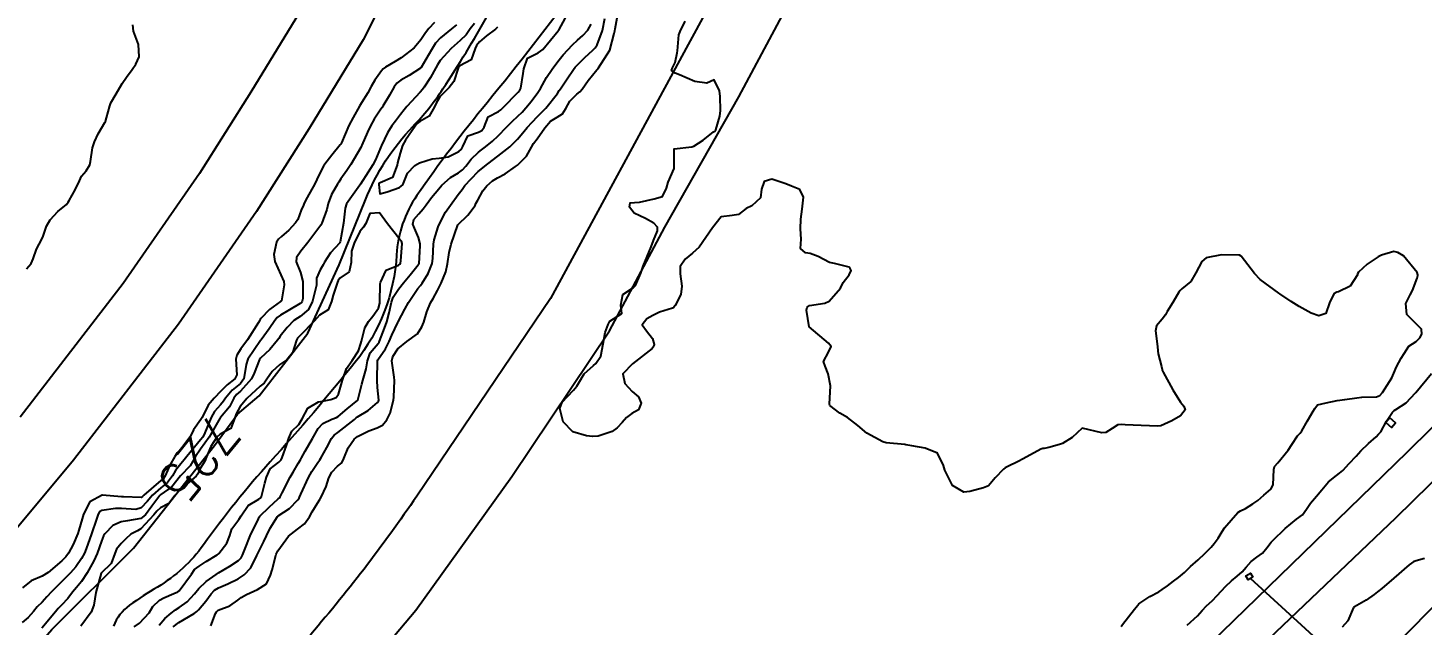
# Model space of a CAD drawing. Header units: metres. Extents: x 307586 to 320046, y 7427249 to 7434250.
# Drawn here: x 315197.4 to 315339.7, y 7432242.6 to 7432303.6 of the extents above; entities that cross this region are included whole.
import ezdxf
from ezdxf.enums import TextEntityAlignment as Align

# ---------------------------------------------------------------- set-up
doc = ezdxf.new("R2010")
doc.units = ezdxf.units.M
doc.header["$MEASUREMENT"] = 0
for name, color, linetype in [('Armario', 62, 'Continuous'), ('Cotas', 45, 'Continuous'), ('Curvas de Nivel 1m', 11, 'Continuous'), ('Curvas de Nivel 5m', 15, 'Continuous'), ('Hidrografia', 140, 'Continuous'), ('Linha Férrea', 20, 'Continuous'), ('Portico', 45, 'Continuous'), ('Vias Primárias', 230, 'Continuous')]:
    doc.layers.add(name, color=color, linetype=linetype)
doc.styles.add('Style-STANDARD', font='STANDARD.shx')

msp = doc.modelspace()

# ---------------------------------------------------------------- linework, layer by layer
at = {"layer": 'Armario'}
msp.add_lwpolyline([(315336.03, 7432263.3), (315336.6, 7432262.78), (315337.02, 7432263.24), (315336.45, 7432263.76)], close=True, dxfattribs=at)
at = {"layer": 'Curvas de Nivel 1m', "flags": 128}
for points, elevation in [([(315241.11, 7432303.88), (315240.6, 7432303.49), (315239.49, 7432302.55), (315238.99, 7432302.01), (315238.66, 7432301.52), (315238.22, 7432300.77), (315237.52, 7432299.53), (315237.5, 7432299.49), (315237.46, 7432299.45), (315236.29, 7432298.71), (315235.44, 7432298.23), (315235.05, 7432297.95), (315234.75, 7432297.57), (315234.29, 7432296.71), (315233.62, 7432295.58), (315233.54, 7432295.45), (315233.41, 7432295.28), (315232.71, 7432294.27), (315232.33, 7432293.59), (315232.03, 7432292.94), (315231.46, 7432291.6), (315231.43, 7432291.53), (315231.36, 7432291.37), (315230.33, 7432289.62), (315229.92, 7432289.03), (315229.32, 7432288.18), (315229.1, 7432287.84), (315228.97, 7432287.63), (315228.36, 7432286.58), (315228.03, 7432285.64), (315227.88, 7432285.05), (315227.37, 7432283.65), (315227.33, 7432283.58), (315227.26, 7432283.45), (315225.95, 7432281.67), (315225.23, 7432280.78), (315224.78, 7432280.13), (315224.76, 7432279.68), (315225.21, 7432278.6), (315225.44, 7432277.68), (315225.43, 7432275.94), (315225.38, 7432275.68), (315225.31, 7432275.54), (315225.17, 7432275.42), (315224.06, 7432274.79), (315223.15, 7432274.25), (315222.83, 7432274.02), (315222.57, 7432273.71), (315222, 7432272.84), (315221.17, 7432271.72), (315221.15, 7432271.69), (315221.12, 7432271.66), (315219.81, 7432269.74), (315219.64, 7432269.2), (315219.42, 7432267.74), (315219.07, 7432267.27), (315218.22, 7432266.6), (315217.53, 7432265.77), (315217.35, 7432265.47), (315217.04, 7432265.1), (315216.42, 7432264.4), (315216.08, 7432263.78), (315215.44, 7432262.22), (315215.21, 7432261.8), (315215, 7432261.52), (315213.6, 7432259.81), (315213.33, 7432259.46), (315212.97, 7432259.05), (315212.42, 7432258.37), (315212.13, 7432257.83), (315211.63, 7432257.15), (315210.94, 7432256.6), (315210.07, 7432255.85), (315209.55, 7432255.23), (315208.91, 7432254.57), (315208.39, 7432254.4), (315206.91, 7432254.5), (315206.31, 7432254.49), (315204.91, 7432254.29), (315204.66, 7432254.16), (315204.53, 7432253.92), (315204.38, 7432253.4), (315203.85, 7432251.93), (315203.3, 7432250.37), (315203.13, 7432249.94), (315202.85, 7432249.4), (315202.24, 7432248.55), (315201.72, 7432247.95), (315201.28, 7432247.5), (315200.82, 7432247.04), (315199.76, 7432245.98), (315199.31, 7432245.48), (315198.8, 7432244.95), (315198.31, 7432244.48), (315197.92, 7432244), (315197.4, 7432243.38), (315196.77, 7432242.88)], 727), ([(315238.89, 7432304.14), (315238.31, 7432303.52), (315237.97, 7432303.06), (315237.49, 7432302.37), (315236.79, 7432301.54), (315235.47, 7432300.51), (315234.88, 7432300.16), (315233.88, 7432299.58), (315233.64, 7432299.39), (315233.46, 7432299.2), (315232.78, 7432298.25), (315232.4, 7432297.59), (315232.06, 7432296.96), (315231.42, 7432295.92), (315231.23, 7432295.6), (315230.56, 7432294.44), (315230.12, 7432293.62), (315229.37, 7432291.84), (315229.3, 7432291.69), (315229.26, 7432291.63), (315228.4, 7432290.59), (315227.67, 7432289.65), (315227.54, 7432289.45), (315227.33, 7432289.08), (315226.87, 7432288.11), (315226.66, 7432287.66), (315225.89, 7432286.26), (315225.57, 7432285.68), (315225.49, 7432285.48), (315225.28, 7432284.95), (315224.92, 7432284.03), (315224.7, 7432283.69), (315224.01, 7432282.94), (315223.25, 7432282.28), (315222.94, 7432282.01), (315222.76, 7432281.7), (315222.49, 7432280.45), (315222.58, 7432279.71), (315223.2, 7432278.36), (315223.5, 7432277.7), (315223.54, 7432277.35), (315223.26, 7432275.7), (315223.22, 7432275.66), (315223.17, 7432275.63), (315222.03, 7432274.84), (315221.15, 7432273.89), (315221.07, 7432273.79), (315221.03, 7432273.72), (315220.9, 7432273.48), (315219.78, 7432271.74), (315219.11, 7432270.81), (315218.69, 7432270.17), (315218.61, 7432269.75), (315218.69, 7432268.14), (315218.49, 7432267.76), (315217.71, 7432267.12), (315217.06, 7432266.48), (315216.39, 7432265.78), (315215.78, 7432265.05), (315215.14, 7432263.8), (315215.02, 7432263.6), (315214.27, 7432262.55), (315213.93, 7432261.81), (315212.99, 7432260.57), (315212.61, 7432260.2), (315212.35, 7432259.83), (315211.86, 7432258.94), (315211.38, 7432257.84), (315211.21, 7432257.58), (315210.95, 7432257.35), (315209.2, 7432255.87), (315209.07, 7432255.73), (315208.93, 7432255.63), (315207.13, 7432255.68), (315206.93, 7432255.7), (315204.98, 7432255.86), (315204.93, 7432255.86), (315203.68, 7432255.17), (315203.04, 7432253.94), (315202.9, 7432253.44), (315202.55, 7432252.28), (315202.45, 7432251.94), (315201.99, 7432250.83), (315201.51, 7432249.95), (315201.24, 7432249.56), (315200.84, 7432249.17), (315199.42, 7432247.98), (315198.83, 7432247.61), (315197.71, 7432247.12), (315196.82, 7432246.4)], 728), ([(315197.2, 7432278.97), (315197.69, 7432279.52), (315197.9, 7432280), (315198.25, 7432280.98), (315198.78, 7432281.99), (315198.92, 7432282.32), (315199.26, 7432283.34), (315199.65, 7432283.98), (315200.43, 7432284.82), (315201.29, 7432285.56), (315201.47, 7432285.77), (315201.59, 7432285.96), (315202.19, 7432287.06), (315202.63, 7432287.95), (315202.83, 7432288.43), (315203.32, 7432288.99), (315203.68, 7432289.59), (315203.74, 7432289.94), (315203.96, 7432291.33), (315204.16, 7432291.93), (315204.53, 7432292.77), (315205.21, 7432293.92), (315205.28, 7432294.03), (315205.39, 7432294.41), (315205.71, 7432295.61), (315205.84, 7432295.91), (315206.37, 7432296.85), (315206.98, 7432297.9), (315207.44, 7432298.54), (315208, 7432299.33), (315208.39, 7432299.88), (315208.71, 7432300.63), (315208.66, 7432301.88), (315208.15, 7432303.23), (315208.09, 7432303.88)], 728), ([(315242.95, 7432304.03), (315242.52, 7432303.47), (315242.1, 7432302.88), (315241.49, 7432302.29), (315240.59, 7432301.49), (315239.47, 7432300.24), (315239.17, 7432299.81), (315239.01, 7432299.51), (315238.47, 7432298.5), (315237.84, 7432297.53), (315237.67, 7432297.29), (315237.43, 7432297), (315236.06, 7432295.55), (315235.77, 7432295.2), (315235.4, 7432294.72), (315234.9, 7432294.06), (315234.53, 7432293.57), (315234.08, 7432292.86), (315233.47, 7432291.58), (315233.44, 7432291.5), (315233.36, 7432291.32), (315232.84, 7432290.09), (315232.58, 7432289.59), (315232.1, 7432288.83), (315231.31, 7432287.63), (315231.24, 7432287.53), (315229.91, 7432285.62), (315229.75, 7432285.16), (315229.59, 7432283.63), (315229.24, 7432281.73), (315229.22, 7432281.65), (315229.21, 7432281.63), (315228.27, 7432280.6), (315227.64, 7432279.65), (315227.5, 7432279.37), (315227.21, 7432278.86), (315226.83, 7432278.02), (315226.84, 7432277.66), (315226.83, 7432277.3), (315226.43, 7432275.66), (315226, 7432274.83), (315225.15, 7432274.11), (315224.88, 7432273.95), (315224.51, 7432273.69), (315223.83, 7432273), (315223.13, 7432272.09), (315222.97, 7432271.86), (315222.86, 7432271.7), (315222.08, 7432270.74), (315221.1, 7432269.84), (315221.01, 7432269.72), (315220.48, 7432268.34), (315220.18, 7432267.73), (315219.06, 7432266.49), (315218.67, 7432266.14), (315218.39, 7432265.76), (315217.93, 7432264.87), (315217.02, 7432263.79), (315217.01, 7432263.75), (315215.87, 7432261.79), (315214.99, 7432260.56), (315214.48, 7432259.8), (315213.93, 7432258.85), (315212.95, 7432257.84), (315212.05, 7432256.72), (315210.93, 7432255.93), (315210.82, 7432255.84), (315210.03, 7432254.74), (315209.38, 7432253.86), (315208.9, 7432253.5), (315207.53, 7432253.25), (315206.9, 7432253.15), (315206.03, 7432252.76), (315205.2, 7432251.91), (315205.08, 7432251.71), (315204.88, 7432251.17), (315204.43, 7432249.92), (315204.08, 7432249.15), (315203.41, 7432247.93), (315202.82, 7432247.04), (315202.32, 7432246.44), (315201.9, 7432245.95), (315201.43, 7432245.33), (315200.79, 7432244.65), (315200.46, 7432244.29), (315200.19, 7432243.97), (315198.77, 7432242.28)], 726), ([(315210.77, 7432242.59), (315211.35, 7432243.26), (315211.98, 7432243.83), (315212.44, 7432244.17), (315212.79, 7432244.39), (315213.62, 7432244.99), (315214.38, 7432245.8), (315214.82, 7432246.33), (315215.56, 7432247.04), (315216.58, 7432247.77), (315216.73, 7432247.88), (315216.84, 7432247.94), (315217.97, 7432248.63), (315218.85, 7432249.2), (315219.14, 7432249.47), (315219.29, 7432249.74), (315219.54, 7432250.41), (315220.05, 7432251.73), (315220.9, 7432253.45), (315220.99, 7432253.63), (315221.06, 7432253.72), (315221.99, 7432254.64), (315222.93, 7432255.5), (315223.04, 7432255.59), (315223.12, 7432255.7), (315223.33, 7432256.09), (315224.15, 7432257.69), (315224.45, 7432258.2), (315224.97, 7432259.09), (315225.19, 7432259.47), (315225.31, 7432259.68), (315225.69, 7432260.37), (315226.41, 7432261.66), (315227.01, 7432262.69), (315227.49, 7432263.18), (315228.41, 7432263.64), (315228.86, 7432263.8), (315229.03, 7432263.9), (315229.97, 7432264.69), (315231.05, 7432265.58), (315231.47, 7432267.2), (315231.57, 7432267.59), (315231.91, 7432268.77), (315232.05, 7432269.59), (315232.31, 7432270.39), (315233.12, 7432271.36), (315233.22, 7432271.48), (315233.26, 7432271.58), (315233.79, 7432272.92), (315234.02, 7432273.57), (315234.26, 7432274.47), (315234.5, 7432275.57), (315234.66, 7432276.09), (315235.19, 7432276.89), (315235.72, 7432277.55), (315236.38, 7432278.37), (315237.22, 7432279.39), (315237.28, 7432279.47), (315237.3, 7432279.53), (315237.43, 7432281.34), (315237.42, 7432281.53), (315237.25, 7432282.19), (315236.85, 7432283.13), (315236.68, 7432283.54), (315236.78, 7432284.03), (315237.28, 7432284.58), (315237.73, 7432285.09), (315238.03, 7432285.52), (315238.57, 7432286.25), (315239.31, 7432287.15), (315239.62, 7432287.51), (315240.52, 7432288.3), (315241.33, 7432288.78), (315241.73, 7432289.08), (315242.07, 7432289.47), (315242.64, 7432290.18), (315243.36, 7432290.88), (315243.68, 7432291.14), (315244.08, 7432291.45), (315244.79, 7432292.02), (315245.37, 7432292.55), (315246.24, 7432293.43), (315246.8, 7432294.01), (315247.4, 7432294.57), (315247.83, 7432294.98), (315248.22, 7432295.4), (315248.75, 7432296.06), (315249.43, 7432296.98), (315249.7, 7432297.39), (315250.32, 7432298.5), (315250.88, 7432299.37), (315251.47, 7432300.16), (315252.01, 7432300.82), (315252.48, 7432301.35), (315252.97, 7432301.86), (315253.49, 7432302.31), (315254.04, 7432302.8), (315254.54, 7432303.33), (315254.87, 7432303.97)], 726), ([(315212.19, 7432242.41), (315212.77, 7432242.86), (315214.35, 7432243.8), (315214.6, 7432243.98), (315214.79, 7432244.17), (315215.53, 7432245.05), (315216.07, 7432245.78), (315216.42, 7432246.17), (315216.82, 7432246.41), (315217.78, 7432246.8), (315218.83, 7432247.33), (315219.45, 7432247.74), (315220.12, 7432248.45), (315220.75, 7432249.72), (315220.87, 7432249.97), (315221.46, 7432251.14), (315221.71, 7432251.71), (315222.1, 7432252.5), (315222.85, 7432253.7), (315222.88, 7432253.73), (315222.9, 7432253.75), (315224.08, 7432254.52), (315224.93, 7432255.4), (315225.05, 7432255.55), (315225.11, 7432255.67), (315225.24, 7432255.97), (315226.02, 7432257.66), (315226.35, 7432258.27), (315226.98, 7432259.21), (315227.16, 7432259.47), (315227.28, 7432259.65), (315227.89, 7432260.74), (315228.36, 7432261.64), (315228.65, 7432261.99), (315229.01, 7432262.27), (315230.71, 7432263.6), (315230.88, 7432263.75), (315231.03, 7432263.85), (315232.12, 7432264.5), (315233.05, 7432265.34), (315233.16, 7432265.48), (315233.18, 7432265.58), (315233.07, 7432266.86), (315233.01, 7432267.58), (315233.01, 7432267.65), (315233.06, 7432269.58), (315233.07, 7432269.62), (315233.1, 7432269.67), (315233.89, 7432270.8), (315234.26, 7432271.57), (315234.51, 7432272.19), (315235.14, 7432273.49), (315235.18, 7432273.56), (315235.86, 7432274.85), (315236.22, 7432275.54), (315237.19, 7432276.96), (315237.44, 7432277.28), (315237.63, 7432277.53), (315238.24, 7432278.49), (315238.64, 7432279.52), (315238.72, 7432280.02), (315238.79, 7432281.51), (315238.83, 7432281.93), (315239.26, 7432283.28), (315239.36, 7432283.51), (315240.02, 7432284.76), (315240.5, 7432285.49), (315241.3, 7432286.56), (315241.69, 7432287.09), (315241.97, 7432287.47), (315242.61, 7432288.18), (315243.33, 7432288.91), (315243.63, 7432289.17), (315244.01, 7432289.45), (315244.77, 7432290.03), (315245.35, 7432290.47), (315246.57, 7432291.42), (315247.37, 7432292.2), (315247.91, 7432292.87), (315248.33, 7432293.4), (315248.84, 7432293.94), (315249.4, 7432294.54), (315249.83, 7432294.96), (315250.25, 7432295.38), (315251.43, 7432296.89), (315251.62, 7432297.17), (315251.74, 7432297.36), (315252.42, 7432298.38), (315253.08, 7432299.34), (315253.24, 7432299.56), (315253.47, 7432299.8), (315254.24, 7432300.56), (315255.05, 7432301.32), (315255.27, 7432301.54), (315255.49, 7432301.85), (315256.05, 7432303.31), (315256.28, 7432304.55)], 727), ([(315216.04, 7432242.51), (315216.53, 7432243.77), (315216.61, 7432243.95), (315216.79, 7432244.11), (315217.99, 7432244.57), (315218.8, 7432245.13), (315219.14, 7432245.41), (315219.69, 7432245.74), (315220.82, 7432246.23), (315221.71, 7432246.83), (315222.15, 7432247.71), (315222.3, 7432248.24), (315222.67, 7432249.7), (315222.72, 7432249.85), (315222.87, 7432250.19), (315223.98, 7432251.68), (315224.89, 7432252.4), (315225.62, 7432252.94), (315226.11, 7432253.66), (315226.4, 7432254.17), (315226.92, 7432255.05), (315227.16, 7432255.42), (315227.31, 7432255.65), (315227.83, 7432256.76), (315228.1, 7432257.64), (315228.38, 7432258.22), (315228.97, 7432258.83), (315229.42, 7432259.18), (315229.63, 7432259.62), (315230.08, 7432260.7), (315230.67, 7432261.6), (315231.01, 7432261.87), (315232.18, 7432262.42), (315233.01, 7432262.75), (315233.57, 7432263.03), (315234.02, 7432263.57), (315234.36, 7432264.24), (315234.71, 7432265.56), (315234.73, 7432265.89), (315234.78, 7432267.56), (315234.75, 7432267.9), (315234.53, 7432269.57), (315234.64, 7432270.03), (315235.12, 7432270.81), (315236.05, 7432271.55), (315237.13, 7432272.34), (315237.59, 7432273.07), (315237.78, 7432273.52), (315238.1, 7432274.58), (315238.47, 7432275.52), (315238.73, 7432275.96), (315239.19, 7432276.77), (315239.55, 7432277.5), (315240.04, 7432278.67), (315240.22, 7432279.5), (315240.39, 7432280.65), (315240.59, 7432281.49), (315241.26, 7432283.48), (315242.29, 7432284.46), (315243.02, 7432285.46), (315243.11, 7432285.64), (315243.3, 7432286), (315243.83, 7432286.94), (315244.21, 7432287.45), (315244.81, 7432287.96), (315245.33, 7432288.27), (315246.08, 7432288.68), (315247.14, 7432289.41), (315247.34, 7432289.57), (315248.27, 7432290.48), (315248.79, 7432291.4), (315249, 7432291.76), (315249.37, 7432292.26), (315250.14, 7432293.38), (315250.72, 7432294.04), (315251.4, 7432294.47), (315251.95, 7432294.81), (315252.29, 7432295.35), (315252.69, 7432296.08), (315253.43, 7432296.8), (315253.73, 7432297.04), (315253.96, 7432297.33), (315254.56, 7432298.22), (315255.46, 7432299.28), (315255.48, 7432299.3), (315255.5, 7432299.32), (315255.63, 7432299.49), (315256.79, 7432301.3), (315257.22, 7432303.01), (315257.28, 7432303.29), (315257.32, 7432303.48), (315257.52, 7432304.59)], 728), ([(315309.01, 7432242.45), (315309.13, 7432242.66), (315310.37, 7432244.21), (315310.7, 7432244.64), (315310.81, 7432244.76), (315311.94, 7432245.51), (315312.83, 7432246.01), (315313.2, 7432246.24), (315313.73, 7432246.61), (315314.35, 7432247.09), (315314.85, 7432247.46), (315315.47, 7432247.98), (315316.09, 7432248.58), (315316.87, 7432249.27), (315317.54, 7432249.9), (315318.19, 7432250.56), (315318.51, 7432250.93), (315318.9, 7432251.46), (315319.3, 7432252.15), (315319.56, 7432252.54), (315320.93, 7432254.11), (315321.17, 7432254.28), (315321.69, 7432254.51), (315322.45, 7432254.99), (315322.94, 7432255.33), (315323.58, 7432255.86), (315324.3, 7432256.49), (315324.52, 7432256.93), (315324.58, 7432258.48), (315324.67, 7432258.8), (315324.99, 7432259.18), (315326.04, 7432260.46), (315326.43, 7432261.04), (315327.02, 7432261.91), (315327.27, 7432262.21), (315327.45, 7432262.45), (315328.03, 7432263.45), (315328.59, 7432264.43), (315328.76, 7432264.73), (315329.06, 7432265.1), (315329.95, 7432265.3), (315331.06, 7432265.53), (315331.83, 7432265.63), (315333.07, 7432265.79), (315333.58, 7432265.87), (315335.08, 7432265.92), (315335.4, 7432266.04), (315335.69, 7432266.35), (315336.63, 7432267.86), (315336.86, 7432268.33), (315337.11, 7432268.96), (315337.6, 7432269.84), (315337.9, 7432270.32), (315338.37, 7432271.08), (315339.14, 7432271.56), (315339.51, 7432271.94), (315339.7, 7432272.3), (315339.68, 7432272.83), (315339.16, 7432273.32), (315338.18, 7432274.32), (315338.07, 7432275.44), (315338.5, 7432276.32), (315338.74, 7432276.78), (315339.22, 7432278.04), (315339.29, 7432278.31), (315339.3, 7432278.38), (315339.23, 7432278.59), (315337.83, 7432280.32), (315337.25, 7432280.65), (315336.84, 7432280.74), (315335.57, 7432280.36), (315335.24, 7432280.19), (315334.13, 7432279.47), (315333.23, 7432278.64), (315333.14, 7432278.46), (315333.12, 7432278.38), (315332.38, 7432277.22), (315331.2, 7432276.63), (315331.02, 7432276.58), (315330.73, 7432276.41), (315330.29, 7432275.52), (315329.89, 7432274.42), (315329.17, 7432274.19), (315328.41, 7432274.44), (315327.18, 7432275.13), (315326.36, 7432275.64), (315325.19, 7432276.42), (315325.1, 7432276.48), (315323.21, 7432277.9), (315322.6, 7432278.51), (315321.24, 7432280.26), (315321.08, 7432280.36), (315319.24, 7432280.4), (315317.69, 7432280.11), (315317.23, 7432279.74), (315316.61, 7432278.58), (315316.1, 7432277.7), (315315.2, 7432276.92), (315315.02, 7432276.78), (315314.89, 7432276.6), (315314.26, 7432275.53), (315313.71, 7432274.61), (315313.51, 7432274.27), (315313.17, 7432273.83), (315312.62, 7432273.16), (315312.49, 7432272.63), (315312.71, 7432271.05), (315312.76, 7432270.62), (315312.79, 7432270.3), (315313.11, 7432268.99), (315313.17, 7432268.69), (315313.2, 7432268.62), (315313.28, 7432268.44), (315314.28, 7432266.61), (315315.06, 7432265.37), (315315.4, 7432264.94), (315315.54, 7432264.59), (315315.05, 7432263.96), (315314.18, 7432263.47), (315313.04, 7432262.94), (315312.76, 7432262.9), (315311.04, 7432262.97), (315309.42, 7432263.05), (315309.04, 7432263.09), (315308.65, 7432263.06), (315308.09, 7432262.68), (315307.44, 7432262.27), (315307.03, 7432262.23), (315305.03, 7432262.72), (315304.01, 7432261.74), (315303.01, 7432261.15), (315302.71, 7432261.04), (315301.61, 7432260.75), (315301.13, 7432260.63), (315301, 7432260.62), (315300.78, 7432260.55), (315298.99, 7432259.59), (315298.48, 7432259.31), (315297.44, 7432258.81), (315297.14, 7432258.65), (315296.98, 7432258.53), (315296.14, 7432257.64), (315295.44, 7432256.83), (315294.95, 7432256.6), (315293.56, 7432256.24), (315292.95, 7432256.17), (315291.77, 7432256.87), (315290.98, 7432258.41), (315290.86, 7432258.88), (315290.24, 7432260.14), (315289, 7432260.67), (315287.61, 7432260.92), (315287, 7432261.02), (315286.91, 7432261.03), (315285.01, 7432261.22), (315284.65, 7432261.32), (315283.02, 7432262.21), (315282.1, 7432262.99), (315281.04, 7432263.81), (315280.27, 7432264.23), (315279.25, 7432265.03), (315279.2, 7432265.17), (315279.31, 7432267.03), (315279.09, 7432268.27), (315278.79, 7432269.03), (315278.61, 7432269.53), (315279.12, 7432270.46), (315279.37, 7432271.03), (315279.13, 7432271.37), (315277.15, 7432273.05), (315276.86, 7432274.75), (315276.93, 7432275.05), (315277.17, 7432275.22), (315278.73, 7432275.48), (315279.18, 7432275.68), (315280.34, 7432277.01), (315280.62, 7432277.59), (315281.21, 7432278.37), (315281.43, 7432278.79), (315281.34, 7432279), (315281.22, 7432279.14), (315279.72, 7432279.52), (315279.23, 7432279.64), (315278.05, 7432280.22), (315277.24, 7432280.53), (315276.78, 7432280.6), (315276.27, 7432281.06), (315276.32, 7432282), (315276.25, 7432283.07), (315276.28, 7432284.06), (315276.43, 7432285.06), (315276.55, 7432286.31), (315276.19, 7432287.07), (315275.32, 7432287.43), (315274.75, 7432287.66), (315273.33, 7432288.14), (315272.54, 7432287.89), (315272.26, 7432287.11), (315272.18, 7432286.24), (315271.3, 7432285.42), (315270.72, 7432285.13), (315269.91, 7432284.51), (315269.28, 7432284.43), (315268.16, 7432284.28), (315267.26, 7432283.17), (315265.92, 7432281.19), (315265.24, 7432280.58), (315264.47, 7432279.97), (315263.97, 7432279.21), (315263.95, 7432278.48), (315264.15, 7432277.21), (315264.03, 7432276.36), (315263.45, 7432275.22), (315263.33, 7432275.06), (315263.17, 7432274.95), (315261.85, 7432274.54), (315261.16, 7432274.21), (315260.55, 7432273.86), (315260.09, 7432273.26), (315260.53, 7432272.64), (315261.13, 7432271.86), (315261.32, 7432271.24), (315261.29, 7432271.07), (315261.12, 7432270.83), (315259.1, 7432269.27), (315258.1, 7432268.27), (315258.32, 7432267.28), (315259.06, 7432266.45), (315259.71, 7432265.91), (315260, 7432265.26), (315259.71, 7432264.59), (315259.04, 7432264.19), (315258.49, 7432263.81), (315258.05, 7432263.28), (315257.55, 7432262.75), (315257.01, 7432262.38), (315255.59, 7432261.89), (315255.01, 7432261.86), (315254.39, 7432261.94), (315253.01, 7432262.34), (315252.01, 7432263.35), (315251.68, 7432264.72), (315251.91, 7432265.35), (315252.45, 7432265.95), (315253.07, 7432266.6), (315253.4, 7432267), (315253.61, 7432267.33), (315254.16, 7432268.26), (315255.1, 7432269.09), (315255.37, 7432269.32), (315255.86, 7432270.06), (315256.12, 7432271.31), (315256.3, 7432272.47), (315256.61, 7432273.3), (315256.8, 7432273.64), (315257.15, 7432273.86), (315258.01, 7432274.43), (315257.92, 7432275.28), (315258.12, 7432276.35), (315259.19, 7432277.07), (315259.42, 7432277.27), (315259.95, 7432278.52), (315260.2, 7432279.26), (315260.82, 7432280.83), (315260.99, 7432281.24), (315261.25, 7432281.88), (315261.66, 7432282.84), (315261.66, 7432283.24), (315261.27, 7432283.64), (315260.42, 7432284.11), (315259.28, 7432284.67), (315258.78, 7432285.28), (315258.85, 7432285.73), (315259.3, 7432285.74), (315259.83, 7432285.79), (315261.3, 7432286.11), (315262.16, 7432286.37), (315262.57, 7432287.23), (315262.73, 7432287.82), (315263.34, 7432289.22), (315263.36, 7432291.22), (315265.15, 7432291.42), (315265.37, 7432291.5), (315266.32, 7432292.13), (315267.38, 7432292.95), (315267.5, 7432293.05), (315267.62, 7432293.17), (315268.01, 7432294.55), (315268.09, 7432295.16), (315268.04, 7432296.56), (315267.97, 7432297.16), (315267.45, 7432298.26), (315266.69, 7432297.94), (315265.45, 7432298.1), (315263.91, 7432298.77), (315263.46, 7432298.94), (315263.09, 7432299.22), (315263.2, 7432299.49), (315263.47, 7432300.05), (315263.67, 7432301.03), (315263.69, 7432301.22), (315263.83, 7432302.88), (315263.96, 7432303.22), (315264.47, 7432304.26)], 729)]:
    msp.add_lwpolyline(points, dxfattribs=dict(at, elevation=elevation))
at = {"layer": 'Curvas de Nivel 5m', "flags": 128}
for points, elevation in [([(315245.31, 7432303.64), (315245.11, 7432303.44), (315244.19, 7432302.76), (315243.49, 7432302.15), (315243.18, 7432301.77), (315243.04, 7432301.46), (315242.63, 7432300.31), (315241.47, 7432299.7), (315241.28, 7432299.48), (315240.84, 7432298.09), (315240.37, 7432297.5), (315239.42, 7432296.55), (315239.05, 7432295.88), (315238.89, 7432295.52), (315238.35, 7432294.57), (315237.39, 7432294.03), (315237.11, 7432293.81), (315236.91, 7432293.54), (315235.93, 7432292.12), (315235.62, 7432291.56), (315235.36, 7432290.8), (315235.1, 7432289.81), (315235.06, 7432289.56), (315234.6, 7432288.29), (315233.32, 7432287.76), (315233.21, 7432287.68), (315233.18, 7432287.58), (315233.3, 7432286.62), (315234.04, 7432286.84), (315235.31, 7432287.28), (315235.66, 7432287.55), (315236.14, 7432288.73), (315236.86, 7432289.54), (315237.35, 7432289.8), (315238.64, 7432290.22), (315239.35, 7432290.27), (315240.26, 7432290.41), (315241.36, 7432290.96), (315241.63, 7432291.21), (315241.77, 7432291.48), (315242.3, 7432292.54), (315243.38, 7432292.94), (315243.73, 7432293.11), (315243.95, 7432293.45), (315244.36, 7432294.49), (315245.41, 7432295.05), (315245.64, 7432295.2), (315245.87, 7432295.43), (315247.43, 7432297.03), (315247.61, 7432297.23), (315247.68, 7432297.41), (315247.94, 7432298.93), (315248.01, 7432299.4), (315248.38, 7432300.5), (315249.48, 7432301.02), (315249.95, 7432301.38), (315251.5, 7432303.27), (315251.55, 7432303.31), (315251.58, 7432303.36), (315252.27, 7432304.61)], 725), ([(315208.22, 7432242.42), (315208.77, 7432242.81), (315209.73, 7432243.86), (315210.13, 7432244.51), (315210.8, 7432245.16), (315211.24, 7432245.4), (315212.25, 7432245.83), (315212.66, 7432245.98), (315212.82, 7432246.11), (315214.07, 7432247.8), (315214.38, 7432248.26), (315214.85, 7432248.63), (315215.56, 7432249.08), (315216.67, 7432249.77), (315216.79, 7432249.84), (315216.86, 7432249.92), (315217.67, 7432250.96), (315217.97, 7432251.76), (315218.2, 7432252.44), (315218.9, 7432253.37), (315219.13, 7432253.75), (315219.85, 7432254.8), (315220.93, 7432255.45), (315221.09, 7432255.55), (315221.2, 7432255.72), (315221.56, 7432257.1), (315221.72, 7432257.71), (315222.11, 7432258.57), (315222.98, 7432259.22), (315223.22, 7432259.46), (315223.34, 7432259.7), (315223.75, 7432260.94), (315224.01, 7432261.69), (315224.31, 7432262.39), (315225.02, 7432263.08), (315225.37, 7432263.67), (315225.95, 7432264.76), (315227.05, 7432265.38), (315227.27, 7432265.43), (315228.29, 7432265.64), (315228.85, 7432265.83), (315229.06, 7432266.19), (315229.47, 7432267.62), (315229.89, 7432268.81), (315230.48, 7432269.61), (315231.11, 7432270.61), (315231.37, 7432271.35), (315231.43, 7432271.6), (315231.78, 7432272.95), (315232.14, 7432273.59), (315232.59, 7432274.14), (315233.16, 7432274.97), (315233.29, 7432275.46), (315233.29, 7432275.58), (315233.34, 7432277.43), (315233.35, 7432277.58), (315233.94, 7432278.84), (315235.22, 7432279.36), (315235.34, 7432279.44), (315235.4, 7432279.56), (315235.45, 7432279.79), (315235.58, 7432281.55), (315235.5, 7432281.81), (315235.25, 7432282.11), (315234.09, 7432283.57), (315233.28, 7432284.71), (315232.26, 7432284.61), (315231.87, 7432283.59), (315231.62, 7432283.23), (315231.25, 7432282.79), (315230.66, 7432281.61), (315230.41, 7432280.79), (315230.38, 7432279.61), (315230.15, 7432278.67), (315229.2, 7432278.01), (315229.03, 7432277.8), (315228.96, 7432277.63), (315228.52, 7432276.29), (315228.35, 7432275.64), (315228.01, 7432274.79), (315227.15, 7432274.25), (315226.86, 7432273.94), (315226.63, 7432273.66), (315225.13, 7432272.15), (315224.9, 7432271.91), (315224.79, 7432271.68), (315224.39, 7432270.41), (315223.8, 7432269.69), (315223.38, 7432269.42), (315223.1, 7432269.22), (315222.31, 7432268.48), (315221.75, 7432267.71), (315221.48, 7432267.31), (315221.07, 7432267), (315219.73, 7432265.74), (315219.42, 7432265.37), (315219.04, 7432264.91), (315218.62, 7432264.16), (315218.5, 7432263.76), (315218.08, 7432262.69), (315217.01, 7432262.1), (315216.66, 7432261.78), (315216.03, 7432260.82), (315215.59, 7432259.78), (315215.42, 7432259.34), (315214.96, 7432258.58), (315214.71, 7432258.04), (315214.53, 7432257.8), (315212.94, 7432256.43), (315212.62, 7432256.14), (315212.35, 7432255.83), (315211.74, 7432255.01), (315210.91, 7432254.59), (315210.52, 7432254.23), (315210.23, 7432253.85), (315208.89, 7432252.43), (315208.55, 7432252.21), (315207.88, 7432251.88), (315207.36, 7432251.4), (315206.87, 7432250.94), (315206.42, 7432250.34), (315206.25, 7432249.9), (315205.85, 7432248.9), (315204.83, 7432247.91), (315204.3, 7432245.92), (315204.1, 7432244.62), (315203.81, 7432243.92), (315202.77, 7432242.49)], 725), ([(315315.73, 7432242.59), (315316.8, 7432243.54), (315317.27, 7432244.1), (315317.72, 7432244.56), (315318.3, 7432245.07), (315318.82, 7432245.63), (315319.65, 7432246.54), (315320.26, 7432247.11), (315320.85, 7432247.61), (315321.34, 7432248.03), (315321.75, 7432248.51), (315322.27, 7432249.1), (315322.87, 7432249.53), (315323.44, 7432249.93), (315323.89, 7432250.49), (315324.31, 7432251.07), (315324.9, 7432251.63), (315325.33, 7432252.05), (315325.75, 7432252.47), (315326.92, 7432253.4), (315327.5, 7432253.87), (315327.93, 7432254.44), (315328.34, 7432255.04), (315328.95, 7432255.76), (315329.48, 7432256.42), (315330.16, 7432257.22), (315330.98, 7432257.89), (315331.28, 7432258.1), (315331.62, 7432258.39), (315332.28, 7432259.1), (315333, 7432259.86), (315333.25, 7432260.13), (315333.46, 7432260.38), (315334.24, 7432261.14), (315335.03, 7432261.83), (315335.29, 7432262.09), (315335.5, 7432262.35), (315336.11, 7432263.41), (315336.72, 7432264.34), (315336.89, 7432264.5), (315337.06, 7432264.61), (315338.1, 7432265.29), (315339.05, 7432266.31), (315339.06, 7432266.33), (315339.08, 7432266.35), (315340.7, 7432268.29)], 730), ([(315339.98, 7432249.4), (315338.87, 7432249.08), (315338.41, 7432248.77), (315337.91, 7432248.32), (315337.35, 7432247.83), (315336.85, 7432247.38), (315335.62, 7432246.35), (315335.19, 7432246.01), (315334.83, 7432245.73), (315334.03, 7432245.16), (315332.81, 7432244.48), (315332.76, 7432244.44), (315332.73, 7432244.38), (315332.15, 7432243.04), (315331.56, 7432242.39)], 730)]:
    msp.add_lwpolyline(points, dxfattribs=dict(at, elevation=elevation))
at = {"layer": 'Hidrografia'}
for points in [[(315305.08, 7432405.93, -0.124504), (315300.6, 7432399.23, -0.051067), (315297.77, 7432397.15, 0.28603), (315295.07, 7432392, -0.185392), (315291.1, 7432378.85, 0.079602), (315288.14, 7432373.45, -0.032903), (315284.36, 7432364.69, 0.102099), (315282.53, 7432358.08, -0.11761), (315280.08, 7432350.17, -0.002096), (315273.97, 7432339.94, 0.022602), (315269.19, 7432331.15, -0.049857), (315260.87, 7432317.65, 0.004434), (315253.58, 7432307.92, -0.013623), (315244.25, 7432295.94, 0.02071), (315237.08, 7432286.45, 0.138054), (315235.01, 7432280.42, -0.156369), (315230.78, 7432269.44, -0.01431), (315222.1, 7432259.26, 0.02856), (315215.3, 7432250.81, -0.103902), (315210.58, 7432246.48, 0.021122), (315207.74, 7432244.62, 0.149494), (315206.1, 7432242.48, -0.032623)], [(315194.76, 7432236.34), (315199.8, 7432242.15), (315208.16, 7432250.47), (315216.43, 7432260.95), (315218.77, 7432264.15), (315220.98, 7432266.01), (315225.95, 7432272.42), (315229.14, 7432279.38), (315231.82, 7432286.01, -0.095471), (315236.67, 7432293.51, 0.045313), (315239.74, 7432297.35, 0.018637), (315244.32, 7432304.89, -0.060665), (315248.83, 7432311.07, -0.004276), (315253.18, 7432315.64, 0.021941), (315258.03, 7432321.13, 0.088797), (315263.05, 7432330.23, -0.068943), (315265.84, 7432335.81, 0.046509), (315271.08, 7432345.21, -0.000478), (315273.27, 7432350.15, 0.020826), (315278.62, 7432363.69, 0.000891), (315283.23, 7432377.03, -0.028908), (315288.15, 7432389.05, -0.006599), (315294.31, 7432401.49, -0.039946)], [(315088.97, 7432078.63), (315100.3, 7432085.73), (315134.63, 7432103.42), (315173.28, 7432122.65), (315212.85, 7432140.94), (315238.32, 7432156.06), (315269.34, 7432179.33), (315288.3, 7432195.77), (315300.15, 7432206.29), (315315.08, 7432219.12), (315336.09, 7432239.66), (315349.74, 7432253.38), (315361.47, 7432267.04), (315367.04, 7432273.06, -0.060941), (315375.05, 7432280.8, -0.344054), (315378.04, 7432277.1)]]:
    msp.add_lwpolyline(points, format="xyb", dxfattribs=at)
at = {"layer": 'Linha Férrea'}
for points in [[(315207.99, 7432156.93), (315222.39, 7432165.54), (315244.63, 7432179.62), (315270.26, 7432198.44), (315290.68, 7432215.8), (315314.61, 7432237.34), (315338.2, 7432260.25), (315363.15, 7432284.86), (315380.62, 7432302.33), (315421.95, 7432343.07), (315467.8, 7432388.2)], [(315220.75, 7432159.72), (315235.77, 7432168.63), (315252.1, 7432179.56), (315268.12, 7432191.33), (315279.88, 7432200.8), (315296.39, 7432215.19), (315312.55, 7432230.2), (315337.07, 7432253.57), (315371.38, 7432287.22), (315402.59, 7432318.44), (315429.06, 7432344.26), (315465.17, 7432380.68)]]:
    msp.add_lwpolyline(points, dxfattribs=at)
at = {"layer": 'Portico'}
msp.add_lwpolyline([(315322.45, 7432247.5), (315321.97, 7432247.21), (315321.72, 7432247.63), (315322.2, 7432247.91)], close=True, dxfattribs=at)
msp.add_lwpolyline([(315329.43, 7432240.77), (315322.21, 7432247.36)], dxfattribs=at)
at = {"layer": 'Vias Primárias'}
msp.add_lwpolyline([(315542.99, 7432709.31), (315517.46, 7432687.78), (315494.69, 7432668.45), (315465.89, 7432644.44, 0.014462), (315453.6, 7432633.58, 0.041875), (315436.46, 7432614.59, 0.030513), (315423.37, 7432595.53, 0.010513), (315415.15, 7432581.01), (315398.31, 7432549.04), (315388.04, 7432529.89), (315371.3, 7432498.49), (315348.69, 7432456.46), (315332.53, 7432426.45), (315312.71, 7432390.04), (315295.91, 7432358.69), (315279.95, 7432329.79), (315264.77, 7432301.88), (315250.71, 7432275.95), (315237.06, 7432255.77, -0.030476), (315225.86, 7432241.21, 0.005635), (315218.97, 7432233.11, -0.027731), (315211.6, 7432225.18, 0.004843), (315196.63, 7432210.5, -0.026484)], format="xyb", dxfattribs=at)
msp.add_lwpolyline([(315542.99, 7432709.31), (315517.46, 7432687.78), (315494.69, 7432668.45), (315465.89, 7432644.44, 0.014462), (315453.6, 7432633.58, 0.041875), (315436.46, 7432614.59, 0.030513), (315423.37, 7432595.53, 0.010513), (315415.15, 7432581.01), (315398.31, 7432549.04), (315388.04, 7432529.89), (315371.3, 7432498.49), (315348.69, 7432456.46), (315332.53, 7432426.45), (315312.71, 7432390.04), (315295.91, 7432358.69), (315279.95, 7432329.79), (315264.77, 7432301.88), (315250.71, 7432275.95), (315237.06, 7432255.77, -0.030476), (315225.86, 7432241.21, 0.005635), (315218.97, 7432233.11, -0.027731), (315211.6, 7432225.18, 0.004843), (315196.63, 7432210.5, -0.026484)], format="xyb", dxfattribs=at)
for points in [[(315385.19, 7432593.25), (315356.46, 7432539.2), (315332.14, 7432493.02), (315303.93, 7432440.03), (315280.79, 7432396.39), (315262.19, 7432361.18), (315241.5, 7432322.07), (315231.6, 7432302.36), (315226.07, 7432293.31), (315220.71, 7432284.84), (315212.73, 7432273.34), (315202.02, 7432259.45), (315192.31, 7432247.82)], [(315385.19, 7432593.25), (315356.46, 7432539.2), (315332.14, 7432493.02), (315303.93, 7432440.03), (315280.79, 7432396.39), (315262.19, 7432361.18), (315241.5, 7432322.07), (315231.6, 7432302.36), (315226.07, 7432293.31), (315220.71, 7432284.84), (315212.73, 7432273.34), (315202.02, 7432259.45), (315192.31, 7432247.82)], [(315367.85, 7432575.54), (315350.27, 7432542.48), (315325.96, 7432496.3), (315297.75, 7432443.32), (315274.6, 7432399.66), (315256, 7432364.45), (315235.28, 7432325.28), (315225.48, 7432305.76), (315220.13, 7432297), (315214.87, 7432288.71), (315207.08, 7432277.47), (315196.56, 7432263.83)], [(315367.85, 7432575.54), (315350.27, 7432542.48), (315325.96, 7432496.3), (315297.75, 7432443.32), (315274.6, 7432399.66), (315256, 7432364.45), (315235.28, 7432325.28), (315225.48, 7432305.76), (315220.13, 7432297), (315214.87, 7432288.71), (315207.08, 7432277.47), (315196.56, 7432263.83)], [(315192.08, 7432197.33), (315205.31, 7432209.69), (315215.82, 7432220.07), (315225.88, 7432230.94), (315236.98, 7432244.13), (315246.77, 7432257.77), (315256.74, 7432272.63), (315262.4, 7432283.24), (315269.96, 7432296.55), (315278.57, 7432312.67), (315288.72, 7432331.8), (315297.43, 7432347.43), (315305.44, 7432362.2), (315316.95, 7432383.18), (315325.47, 7432399.84), (315333.85, 7432414.89)], [(315192.08, 7432197.33), (315205.31, 7432209.69), (315215.82, 7432220.07), (315225.88, 7432230.94), (315236.98, 7432244.13), (315246.77, 7432257.77), (315256.74, 7432272.63), (315262.4, 7432283.24), (315269.96, 7432296.55), (315278.57, 7432312.67), (315288.72, 7432331.8), (315297.43, 7432347.43), (315305.44, 7432362.2), (315316.95, 7432383.18), (315325.47, 7432399.84), (315333.85, 7432414.89)]]:
    msp.add_lwpolyline(points, dxfattribs=at)

# ---------------------------------------------------------------- texts
at = {"layer": 'Cotas', "style": 'Style-STANDARD'}
msp.add_text('725', height=4, rotation=231.2338, dxfattribs=at).set_placement((315214.82, 7432259.62, 725), align=Align.MIDDLE_CENTER)

doc.saveas('drawing.dxf')
